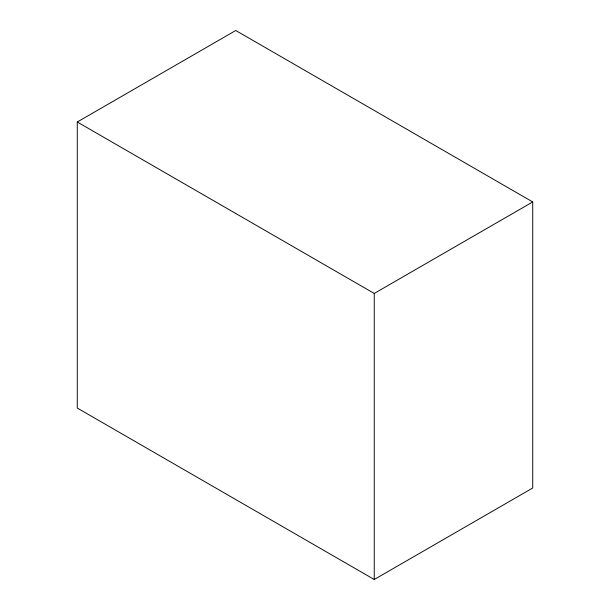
<?xml version="1.0" encoding="UTF-8"?>
<svg xmlns="http://www.w3.org/2000/svg" width="610" height="610" viewBox="0 0 610 610"><rect width="100%" height="100%" fill="white"/><g stroke="black" fill="none" stroke-linecap="round" stroke-linejoin="round"><path stroke-width="0.91" d="M77.279 122L235.757 30.5L532.721 201.948L532.721 488L374.243 579.5L77.279 408.052L77.279 122L374.243 293.448L532.721 201.948M374.243 293.448L374.243 579.5"/></g></svg>
